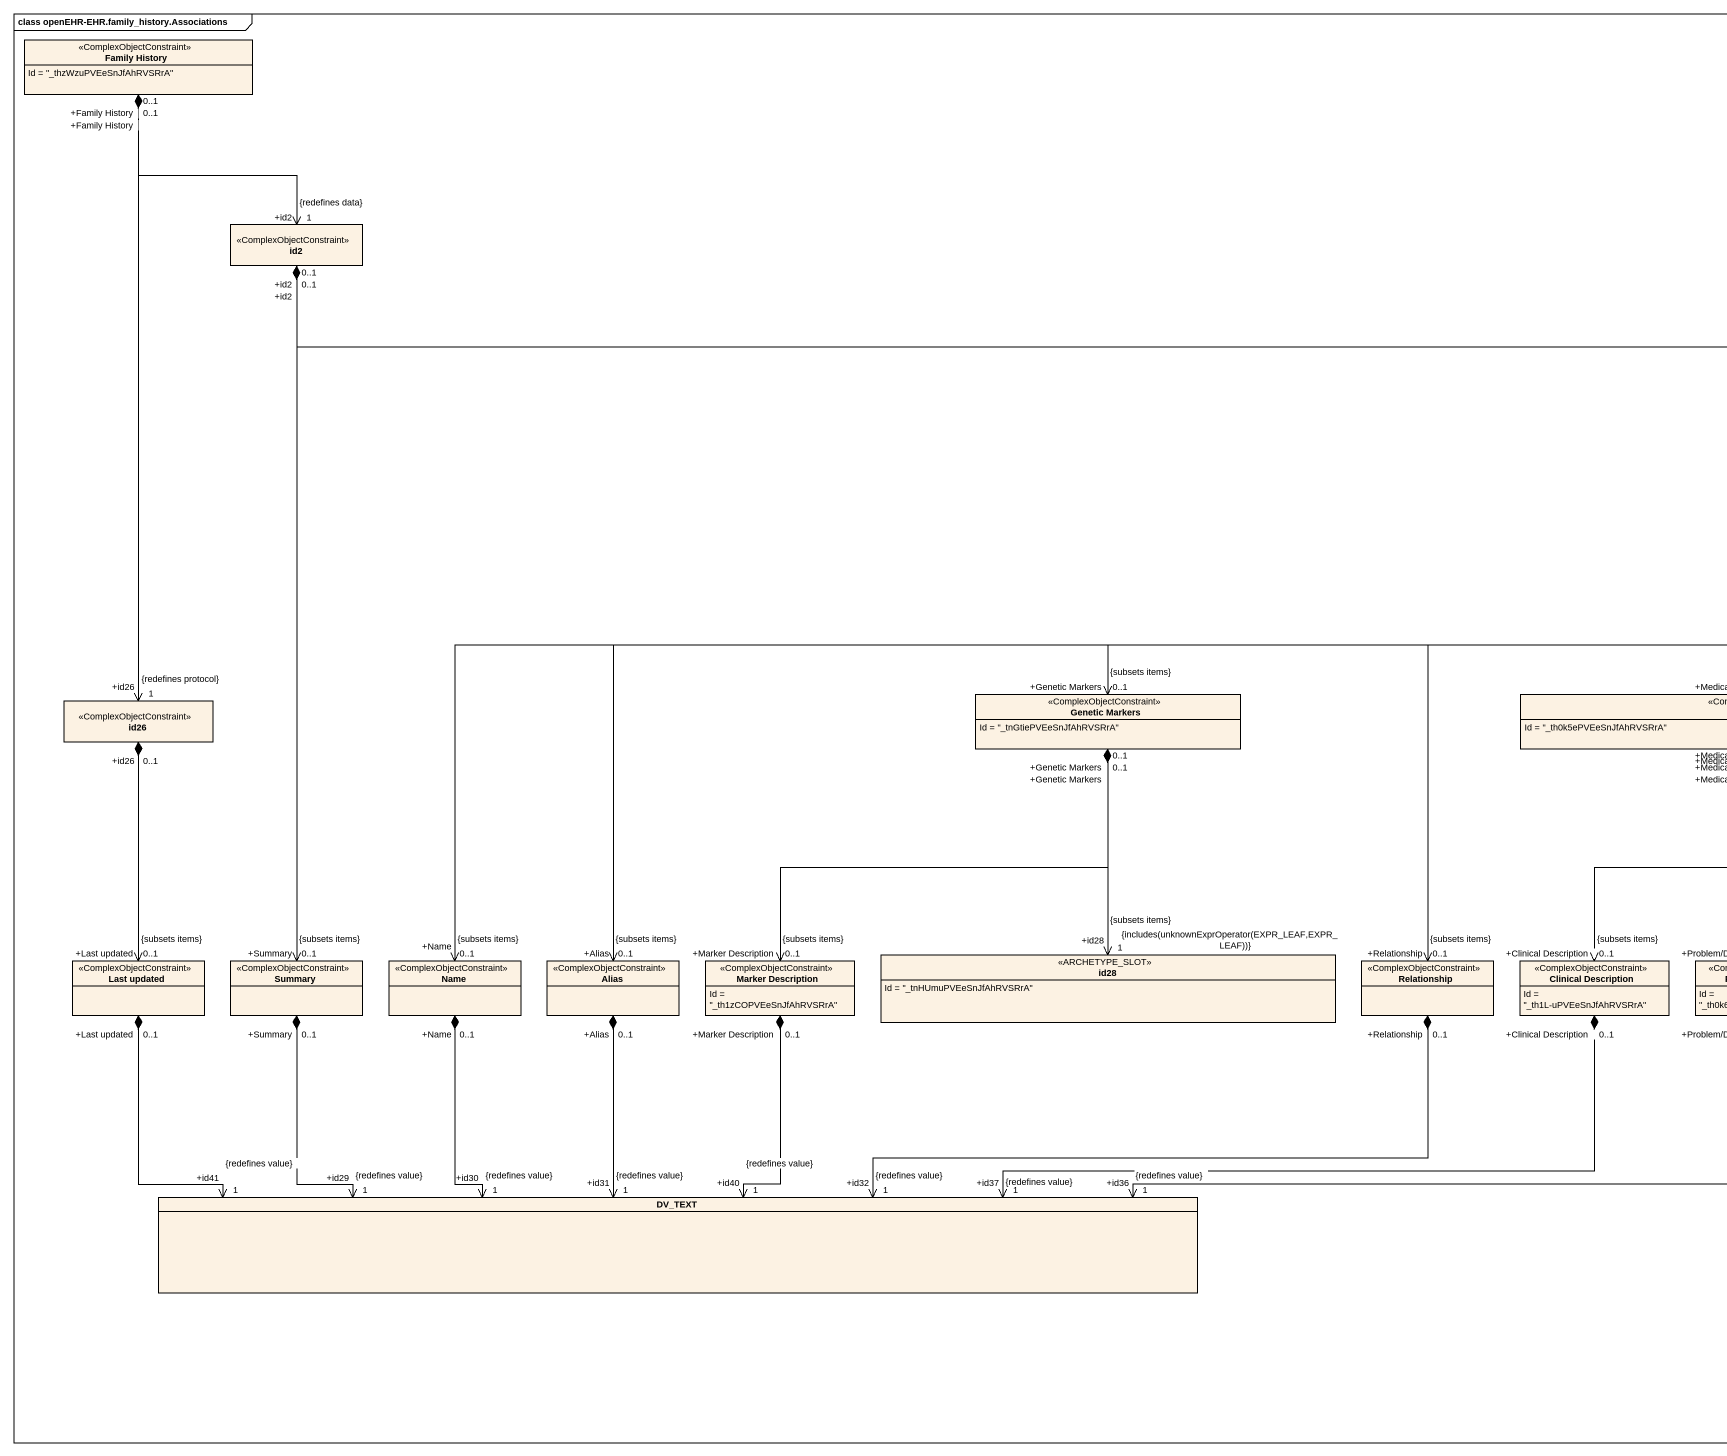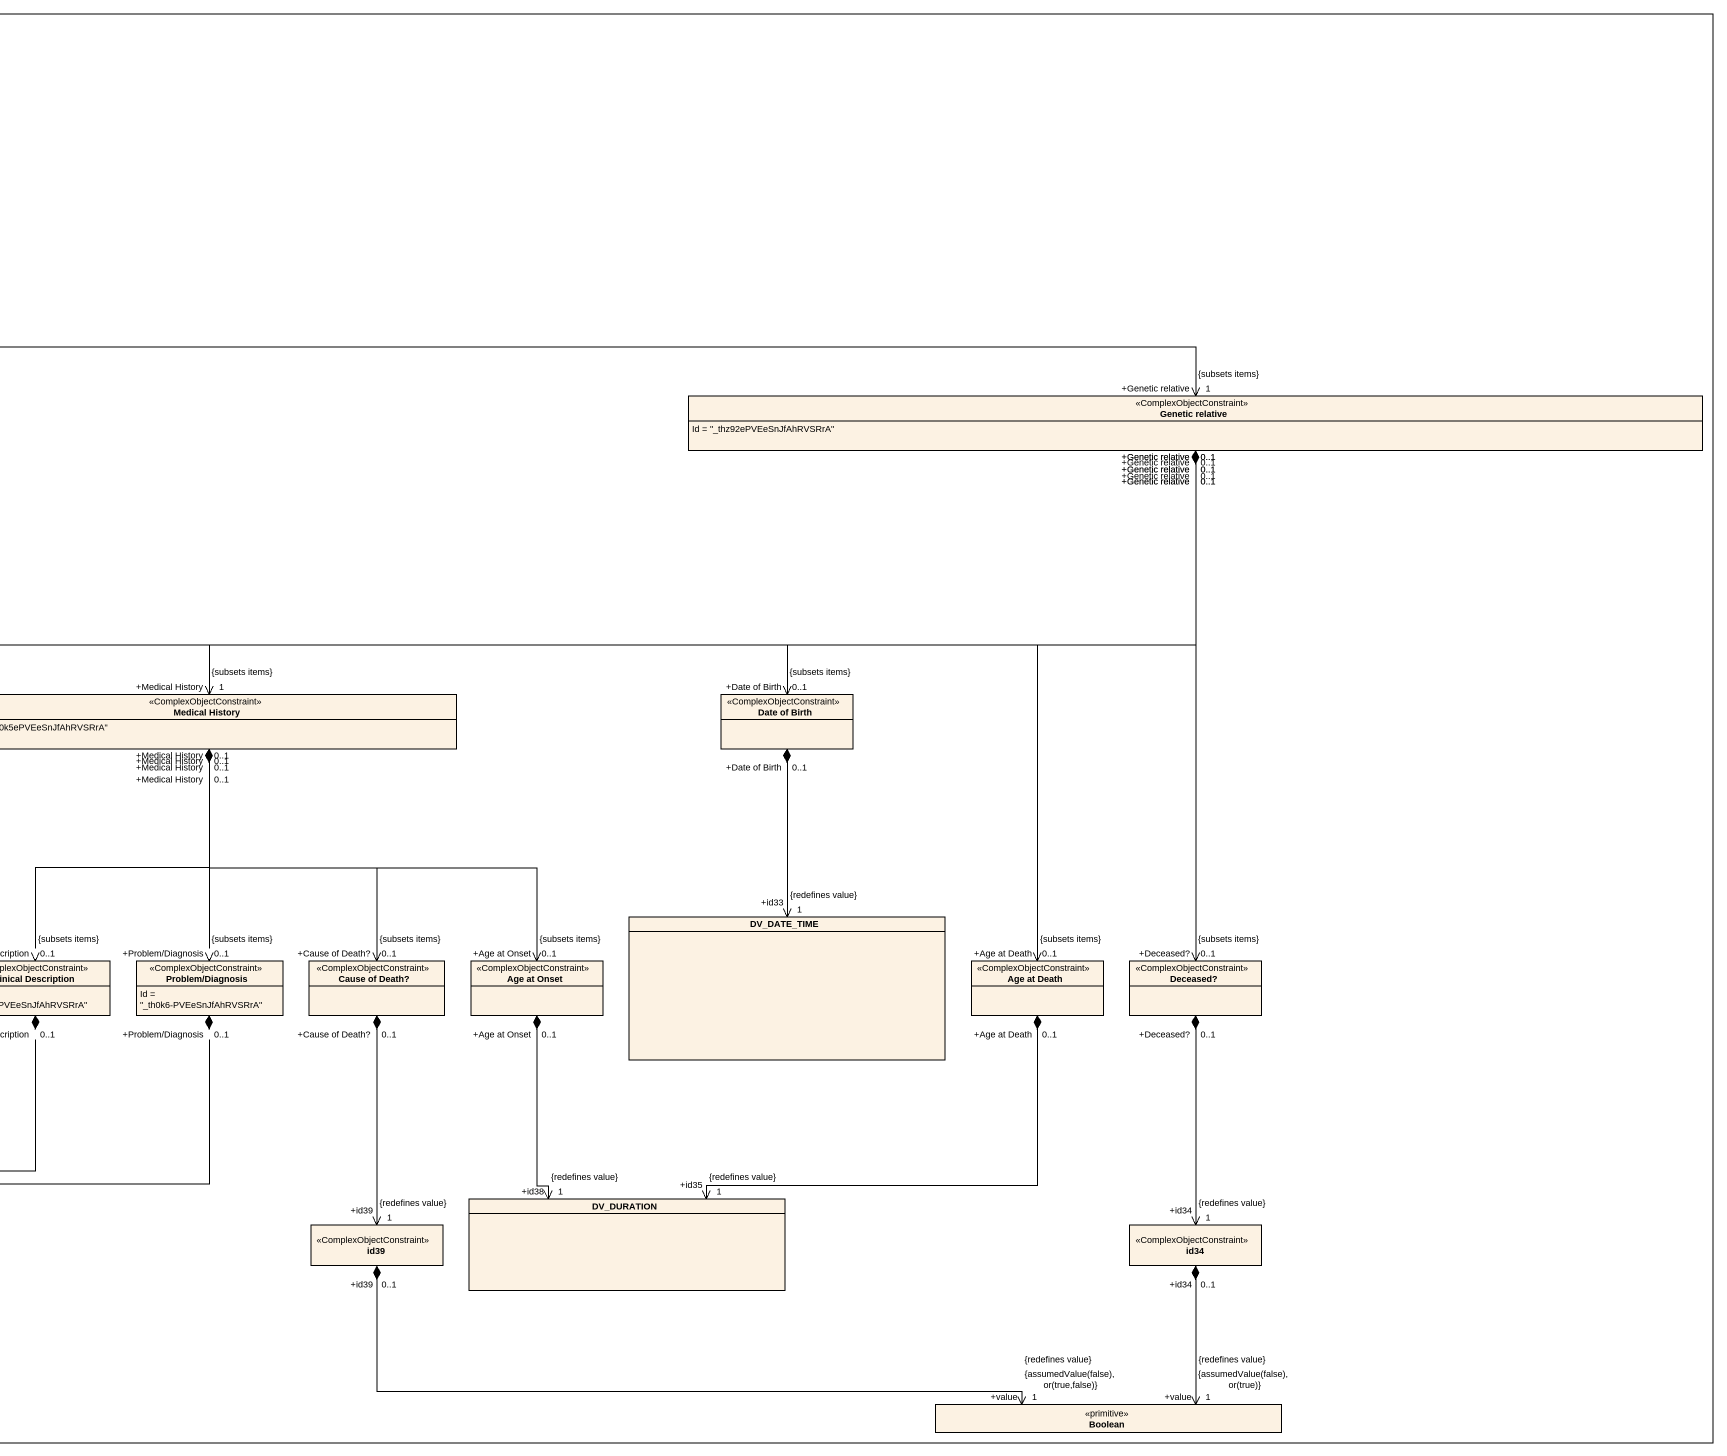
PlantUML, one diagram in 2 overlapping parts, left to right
@startuml
mainframe class openEHR-EHR.family_history.Associations
hide circle
hide empty members
class "Family History" as Family_History <<ComplexObjectConstraint>> {
  Id = "_thzWzuPVEeSnJfAhRVSRrA"
}
class id2 <<ComplexObjectConstraint>>
class "Genetic relative" as Genetic_relative <<ComplexObjectConstraint>> {
  Id = "_thz92ePVEeSnJfAhRVSRrA"
}
class id26 <<ComplexObjectConstraint>>
class "Genetic Markers" as Genetic_Markers <<ComplexObjectConstraint>> {
  Id = "_tnGtiePVEeSnJfAhRVSRrA"
}
class "Medical History" as Medical_History <<ComplexObjectConstraint>> {
  Id = "_th0k5ePVEeSnJfAhRVSRrA"
}
class "Date of Birth" as Date_of_Birth <<ComplexObjectConstraint>>
class DV_DATE_TIME
class "Last updated" as Last_updated <<ComplexObjectConstraint>>
class Summary <<ComplexObjectConstraint>>
class Name <<ComplexObjectConstraint>>
class Alias <<ComplexObjectConstraint>>
class "Marker Description" as Marker_Description <<ComplexObjectConstraint>> {
  Id = "_th1zCOPVEeSnJfAhRVSRrA"
}
class id28 <<ARCHETYPE_SLOT>> {
  Id = "_tnHUmuPVEeSnJfAhRVSRrA"
}
class Relationship <<ComplexObjectConstraint>>
class "Clinical Description" as Clinical_Description <<ComplexObjectConstraint>> {
  Id = "_th1L-uPVEeSnJfAhRVSRrA"
}
class "Problem/Diagnosis" as Problem_Diagnosis <<ComplexObjectConstraint>> {
  Id = "_th0k6-PVEeSnJfAhRVSRrA"
}
class "Cause of Death?" as Cause_of_Death <<ComplexObjectConstraint>>
class "Age at Onset" as Age_at_Onset <<ComplexObjectConstraint>>
class "Age at Death" as Age_at_Death <<ComplexObjectConstraint>>
class "Deceased?" as Deceased <<ComplexObjectConstraint>>
class DV_TEXT
class DV_DURATION
class id39 <<ComplexObjectConstraint>>
class id34 <<ComplexObjectConstraint>>
class Boolean <<primitive>>
Family_History "+Family History\n0..1" *--> "+id2\n1\n{redefines data}" id2
Family_History "+Family History\n0..1" *--> "+id26\n1\n{redefines protocol}" id26
id2 "+id2\n0..1" *-right-> "+Genetic relative\n1\n{subsets items}" Genetic_relative
id2 "+id2\n0..1" *--> "+Summary\n0..1\n{subsets items}" Summary
Genetic_relative "+Genetic relative\n0..1" *-left-> "+Genetic Markers\n0..1\n{subsets items}" Genetic_Markers
Genetic_relative "+Genetic relative\n0..1" *-left-> "+Medical History\n1\n{subsets items}" Medical_History
Genetic_relative "+Genetic relative\n0..1" *--> "+Date of Birth\n0..1\n{subsets items}" Date_of_Birth
Genetic_relative "+Genetic relative\n0..1" *-left-> "+Name\n0..1\n{subsets items}" Name
Genetic_relative "+Genetic relative\n0..1" *-left-> "+Alias\n0..1\n{subsets items}" Alias
Genetic_relative "+Genetic relative\n0..1" *-left-> "+Relationship\n0..1\n{subsets items}" Relationship
Genetic_relative "+Genetic relative\n0..1" *--> "+Age at Death\n0..1\n{subsets items}" Age_at_Death
Genetic_relative "+Genetic relative\n0..1" *--> "+Deceased?\n0..1\n{subsets items}" Deceased
id26 "+id26\n0..1" *--> "+Last updated\n0..1\n{subsets items}" Last_updated
Genetic_Markers "+Genetic Markers\n0..1" *--> "+Marker Description\n0..1\n{subsets items}" Marker_Description
Genetic_Markers "+Genetic Markers\n0..1" *--> "+id28\n1\n{includes(unknownExprOperator(EXPR_LEAF,EXPR_LEAF))}\n{subsets items}" id28
Medical_History "+Medical History\n0..1" *--> "+Clinical Description\n0..1\n{subsets items}" Clinical_Description
Medical_History "+Medical History\n0..1" *--> "+Problem/Diagnosis\n0..1\n{subsets items}" Problem_Diagnosis
Medical_History "+Medical History\n0..1" *--> "+Cause of Death?\n0..1\n{subsets items}" Cause_of_Death
Medical_History "+Medical History\n0..1" *--> "+Age at Onset\n0..1\n{subsets items}" Age_at_Onset
Date_of_Birth "+Date of Birth\n0..1" *--> "+id33\n1\n{redefines value}" DV_DATE_TIME
Last_updated "+Last updated\n0..1" *-right-> "+id41\n1\n{redefines value}" DV_TEXT
Summary "+Summary\n0..1" *--> "+id29\n1\n{redefines value}" DV_TEXT
Name "+Name\n0..1" *--> "+id30\n1\n{redefines value}" DV_TEXT
Alias "+Alias\n0..1" *--> "+id31\n1\n{redefines value}" DV_TEXT
Marker_Description "+Marker Description\n0..1" *--> "+id40\n1\n{redefines value}" DV_TEXT
Relationship "+Relationship\n0..1" *-left-> "+id32\n1\n{redefines value}" DV_TEXT
Clinical_Description "+Clinical Description\n0..1" *-left-> "+id37\n1\n{redefines value}" DV_TEXT
Problem_Diagnosis "+Problem/Diagnosis\n0..1" *-left-> "+id36\n1\n{redefines value}" DV_TEXT
Cause_of_Death "+Cause of Death?\n0..1" *--> "+id39\n1\n{redefines value}" id39
Age_at_Onset "+Age at Onset\n0..1" *--> "+id38\n1\n{redefines value}" DV_DURATION
Age_at_Death "+Age at Death\n0..1" *--> "+id35\n1\n{redefines value}" DV_DURATION
Deceased "+Deceased?\n0..1" *--> "+id34\n1\n{redefines value}" id34
id39 "+id39\n0..1" *-right-> "+value\n1\n{assumedValue(false), or(true,false)}\n{redefines value}" Boolean
id34 "+id34\n0..1" *--> "+value\n1\n{assumedValue(false), or(true)}\n{redefines value}" Boolean
@enduml
